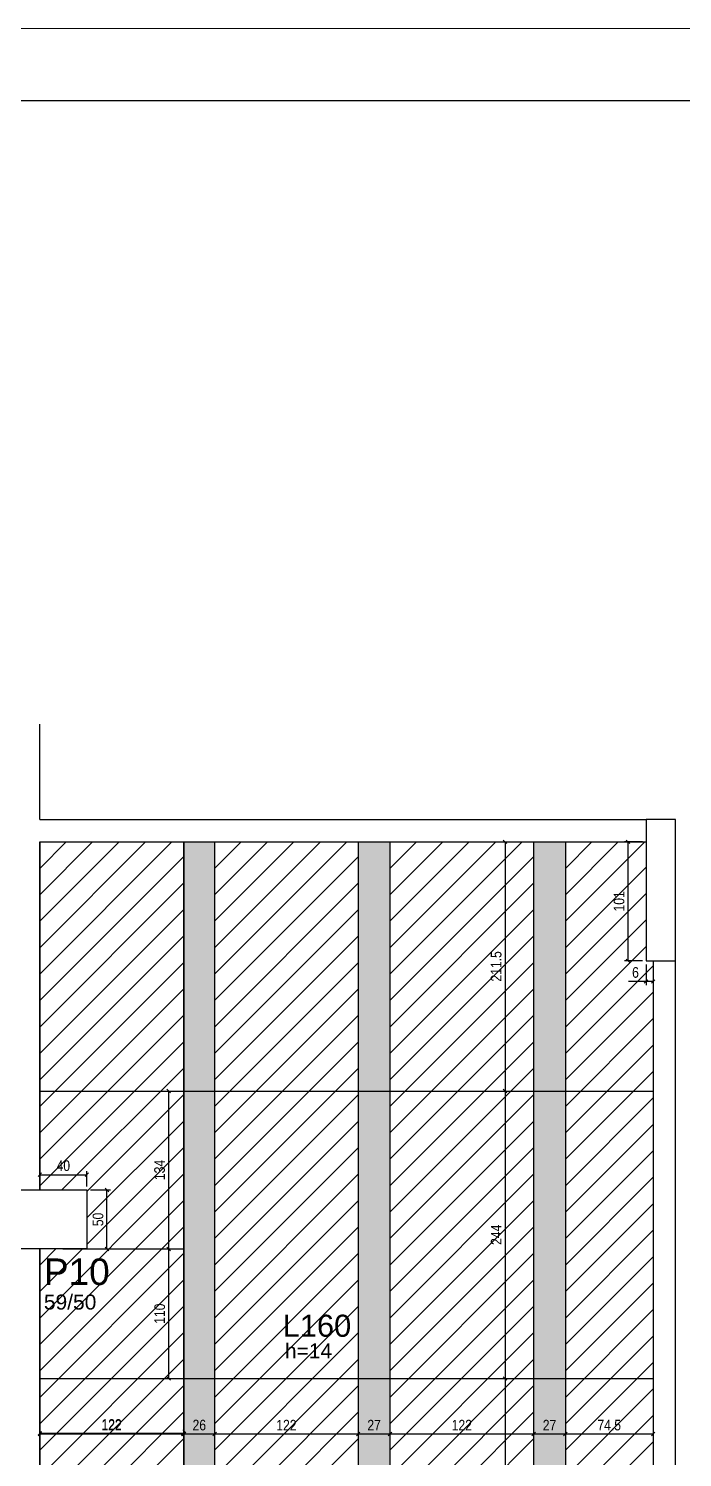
# Model space of a CAD drawing. Header units: millimetres. Extents: x 3165 to 9493, y 682 to 4304.
# Drawn here: x 7569 to 8124, y 3091 to 4304 of the extents above; entities that cross this region are included whole.
import ezdxf

# ---------------------------------------------------------------- set-up
doc = ezdxf.new("R2010")
doc.units = ezdxf.units.MM
for name, color, linetype in [('1', 3, 'Continuous'), ('213', 3, 'Continuous'), ('216', 3, 'Continuous'), ('220', 5, 'Continuous'), ('222', 6, 'Continuous'), ('226', 4, 'Continuous'), ('250', 1, 'Continuous'), ('COTA', 2, 'Continuous'), ('Painéis', 200, 'Continuous')]:
    doc.layers.add(name, color=color, linetype=linetype)
for name, color, linetype, lineweight in [('FOLHA', 255, 'Continuous', 5), ('Hachura', 251, 'Continuous', 9), ('REAPROVEITAMENTO', 251, 'Continuous', 9)]:
    doc.layers.add(name, color=color, linetype=linetype, lineweight=lineweight)
doc.styles.add('COTA TECNICA-50', font='techl___.ttf', dxfattribs={"height": 9})
doc.styles.get("Standard").update_dxf_attribs({"font": 'arial.ttf'})
doc.dimstyles.new('COTA PAINEL-50', dxfattribs={"dimtxt": 9, "dimasz": 3, "dimexe": 3, "dimexo": 3, "dimgap": 3, "dimtad": 1, "dimdec": 1, "dimzin": 12, "dimdsep": 46, "dimtxsty": 'COTA TECNICA-50', "dimblk1": 'OBLIQUE', "dimblk2": 'OBLIQUE', "dimsah": 1, "dimcen": 0.9, "dimclrd": 4, "dimclre": 4, "dimclrt": 240, "dimadec": 1, "dimazin": 3, "dimtfac": 1, "dimtdec": 1, "dimtmove": 0, "dimatfit": 3, "dimfxl": 1, "dimtolj": 1, "dimtzin": 12, "dimarcsym": 0})

# ---------------------------------------------------------------- blocks, each defined once
blk = doc.blocks.new('_Oblique')
at = {"color": 0, "linetype": 'ByBlock', "lineweight": -2}
blk.add_line((-0.5, -0.5), (0.5, 0.5), dxfattribs=at)
blk = doc.blocks.new('*D436')
at = {"layer": 'COTA', "color": 4, "lineweight": -2, "transparency": 16777216}
for p, q in [((8093.3, 3509.3), (8093.3, 3491.8)), ((8099.3, 3509.3), (8099.3, 3491.8)), ((8093.3, 3494.8), (8078.3, 3494.8)), ((8099.3, 3494.8), (8093.3, 3494.8))]:
    blk.add_line(p, q, dxfattribs=at)
at = {"layer": 'Defpoints', "color": 0, "transparency": 16777216}
for p in [(8093.3, 3512.3), (8099.3, 3512.3), (8093.3, 3494.8)]:
    blk.add_point(p, dxfattribs=at)
at = {"layer": 'COTA', "color": 4, "lineweight": -2, "transparency": 16777216, "xscale": 3, "yscale": 3, "zscale": 3, "rotation": 180}
blk.add_blockref('_Oblique', (8093.3, 3494.8), dxfattribs=at)
at = {"layer": 'COTA', "color": 4, "lineweight": -2, "transparency": 16777216, "xscale": 3, "yscale": 3, "zscale": 3}
blk.add_blockref('_Oblique', (8099.3, 3494.8), dxfattribs=at)
at = {"layer": 'COTA', "color": 240, "transparency": 16777216, "insert": (8084.3, 3502.4), "char_height": 9, "attachment_point": 5, "style": 'COTA TECNICA-50'}
blk.add_mtext('\\A1;6', dxfattribs=at)
blk = doc.blocks.new('*D437')
at = {"layer": 'COTA', "color": 4, "lineweight": -2, "transparency": 16777216}
for p, q in [((8090.3, 3613.3), (8075, 3613.3)), ((8078, 3512.3), (8078, 3613.3)), ((8090.3, 3512.3), (8075, 3512.3))]:
    blk.add_line(p, q, dxfattribs=at)
at = {"layer": 'Defpoints', "color": 0, "transparency": 16777216}
for p in [(8078, 3613.3), (8093.3, 3613.3), (8093.3, 3512.3)]:
    blk.add_point(p, dxfattribs=at)
at = {"layer": 'COTA', "color": 4, "lineweight": -2, "transparency": 16777216, "xscale": 3, "yscale": 3, "zscale": 3}
for p, rotation in [((8078, 3613.3), 90), ((8078, 3512.3), 270)]:
    blk.add_blockref('_Oblique', p, dxfattribs=dict(at, rotation=rotation))
at = {"layer": 'COTA', "color": 240, "transparency": 16777216, "insert": (8070.4, 3562.8), "char_height": 9, "attachment_point": 5, "rotation": 90, "style": 'COTA TECNICA-50'}
blk.add_mtext('\\A1;101', dxfattribs=at)
blk = doc.blocks.new('*D438')
at = {"layer": 'COTA', "color": 4, "lineweight": -2, "transparency": 16777216}
for p, q in [((7621.3, 3317.8), (7638.4, 3317.8)), ((7635.4, 3267.8), (7635.4, 3317.8)), ((7621.3, 3267.8), (7638.4, 3267.8))]:
    blk.add_line(p, q, dxfattribs=at)
at = {"layer": 'Defpoints', "color": 0, "transparency": 16777216}
for p in [(7618.3, 3317.8), (7635.4, 3317.8), (7618.3, 3267.8)]:
    blk.add_point(p, dxfattribs=at)
at = {"layer": 'COTA', "color": 4, "lineweight": -2, "transparency": 16777216, "xscale": 3, "yscale": 3, "zscale": 3}
for p, rotation in [((7635.4, 3317.8), 90), ((7635.4, 3267.8), 270)]:
    blk.add_blockref('_Oblique', p, dxfattribs=dict(at, rotation=rotation))
at = {"layer": 'COTA', "color": 240, "transparency": 16777216, "insert": (7627.8, 3292.8), "char_height": 9, "attachment_point": 5, "rotation": 90, "style": 'COTA TECNICA-50'}
blk.add_mtext('\\A1;50', dxfattribs=at)
blk = doc.blocks.new('*D439')
at = {"layer": 'COTA', "color": 4, "lineweight": -2, "transparency": 16777216}
for p, q in [((7578.3, 3320.8), (7578.3, 3333.8)), ((7578.3, 3330.8), (7618.3, 3330.8)), ((7618.3, 3320.8), (7618.3, 3333.8))]:
    blk.add_line(p, q, dxfattribs=at)
at = {"layer": 'Defpoints', "color": 0, "transparency": 16777216}
for p in [(7618.3, 3330.8), (7578.3, 3317.8), (7618.3, 3317.8)]:
    blk.add_point(p, dxfattribs=at)
at = {"layer": 'COTA', "color": 4, "lineweight": -2, "transparency": 16777216, "xscale": 3, "yscale": 3, "zscale": 3, "rotation": 180}
blk.add_blockref('_Oblique', (7578.3, 3330.8), dxfattribs=at)
at = {"layer": 'COTA', "color": 4, "lineweight": -2, "transparency": 16777216, "xscale": 3, "yscale": 3, "zscale": 3}
blk.add_blockref('_Oblique', (7618.3, 3330.8), dxfattribs=at)
at = {"layer": 'COTA', "color": 240, "transparency": 16777216, "insert": (7598.3, 3338.4), "char_height": 9, "attachment_point": 5, "style": 'COTA TECNICA-50'}
blk.add_mtext('\\A1;40', dxfattribs=at)
blk = doc.blocks.new('*D443')
at = {"layer": 'COTA', "color": 4, "lineweight": -2, "transparency": 16777216}
blk.add_line((8099.3, 3110.6), (8024.8, 3110.6), dxfattribs=at)
at = {"layer": 'Defpoints', "color": 0, "transparency": 16777216}
for p in [(8024.8, 3110.6), (8024.8, 3110.6), (8099.3, 3110.6)]:
    blk.add_point(p, dxfattribs=at)
at = {"layer": 'COTA', "color": 4, "lineweight": -2, "transparency": 16777216, "xscale": 3, "yscale": 3, "zscale": 3, "rotation": 180}
blk.add_blockref('_Oblique', (8024.8, 3110.6), dxfattribs=at)
at = {"layer": 'COTA', "color": 4, "lineweight": -2, "transparency": 16777216, "xscale": 3, "yscale": 3, "zscale": 3}
blk.add_blockref('_Oblique', (8099.3, 3110.6), dxfattribs=at)
at = {"layer": 'COTA', "color": 240, "transparency": 16777216, "insert": (8062, 3118.2), "char_height": 9, "attachment_point": 5, "style": 'COTA TECNICA-50'}
blk.add_mtext('\\A1;74.5', dxfattribs=at)
blk = doc.blocks.new('*D612')
at = {"layer": 'COTA', "color": 4, "lineweight": -2, "transparency": 16777216}
blk.add_line((8024.8, 3110.6), (7997.8, 3110.6), dxfattribs=at)
at = {"layer": 'Defpoints', "color": 0, "transparency": 16777216}
for p in [(7997.8, 3110.6), (7997.8, 3110.6), (8024.8, 3110.6)]:
    blk.add_point(p, dxfattribs=at)
at = {"layer": 'COTA', "color": 4, "lineweight": -2, "transparency": 16777216, "xscale": 3, "yscale": 3, "zscale": 3, "rotation": 180}
blk.add_blockref('_Oblique', (7997.8, 3110.6), dxfattribs=at)
at = {"layer": 'COTA', "color": 4, "lineweight": -2, "transparency": 16777216, "xscale": 3, "yscale": 3, "zscale": 3}
blk.add_blockref('_Oblique', (8024.8, 3110.6), dxfattribs=at)
at = {"layer": 'COTA', "color": 240, "transparency": 16777216, "insert": (8011.3, 3118.2), "char_height": 9, "attachment_point": 5, "style": 'COTA TECNICA-50'}
blk.add_mtext('\\A1;27', dxfattribs=at)
blk = doc.blocks.new('*D613')
at = {"layer": 'COTA', "color": 4, "lineweight": -2, "transparency": 16777216}
blk.add_line((7997.8, 3110.6), (7875.8, 3110.6), dxfattribs=at)
at = {"layer": 'Defpoints', "color": 0, "transparency": 16777216}
for p in [(7875.8, 3110.6), (7875.8, 3110.6), (7997.8, 3110.6)]:
    blk.add_point(p, dxfattribs=at)
at = {"layer": 'COTA', "color": 4, "lineweight": -2, "transparency": 16777216, "xscale": 3, "yscale": 3, "zscale": 3, "rotation": 180}
blk.add_blockref('_Oblique', (7875.8, 3110.6), dxfattribs=at)
at = {"layer": 'COTA', "color": 4, "lineweight": -2, "transparency": 16777216, "xscale": 3, "yscale": 3, "zscale": 3}
blk.add_blockref('_Oblique', (7997.8, 3110.6), dxfattribs=at)
at = {"layer": 'COTA', "color": 240, "transparency": 16777216, "insert": (7936.8, 3118.2), "char_height": 9, "attachment_point": 5, "style": 'COTA TECNICA-50'}
blk.add_mtext('\\A1;122', dxfattribs=at)
blk = doc.blocks.new('*D614')
at = {"layer": 'COTA', "color": 4, "lineweight": -2, "transparency": 16777216}
blk.add_line((7875.8, 3110.6), (7848.8, 3110.6), dxfattribs=at)
at = {"layer": 'Defpoints', "color": 0, "transparency": 16777216}
for p in [(7848.8, 3110.6), (7848.8, 3110.6), (7875.8, 3110.6)]:
    blk.add_point(p, dxfattribs=at)
at = {"layer": 'COTA', "color": 4, "lineweight": -2, "transparency": 16777216, "xscale": 3, "yscale": 3, "zscale": 3, "rotation": 180}
blk.add_blockref('_Oblique', (7848.8, 3110.6), dxfattribs=at)
at = {"layer": 'COTA', "color": 4, "lineweight": -2, "transparency": 16777216, "xscale": 3, "yscale": 3, "zscale": 3}
blk.add_blockref('_Oblique', (7875.8, 3110.6), dxfattribs=at)
at = {"layer": 'COTA', "color": 240, "transparency": 16777216, "insert": (7862.3, 3118.2), "char_height": 9, "attachment_point": 5, "style": 'COTA TECNICA-50'}
blk.add_mtext('\\A1;27', dxfattribs=at)
blk = doc.blocks.new('*D615')
at = {"layer": 'COTA', "color": 4, "lineweight": -2, "transparency": 16777216}
blk.add_line((7848.8, 3110.6), (7726.8, 3110.6), dxfattribs=at)
at = {"layer": 'Defpoints', "color": 0, "transparency": 16777216}
for p in [(7726.8, 3110.6), (7726.8, 3110.6), (7848.8, 3110.6)]:
    blk.add_point(p, dxfattribs=at)
at = {"layer": 'COTA', "color": 4, "lineweight": -2, "transparency": 16777216, "xscale": 3, "yscale": 3, "zscale": 3, "rotation": 180}
blk.add_blockref('_Oblique', (7726.8, 3110.6), dxfattribs=at)
at = {"layer": 'COTA', "color": 4, "lineweight": -2, "transparency": 16777216, "xscale": 3, "yscale": 3, "zscale": 3}
blk.add_blockref('_Oblique', (7848.8, 3110.6), dxfattribs=at)
at = {"layer": 'COTA', "color": 240, "transparency": 16777216, "insert": (7787.8, 3118.2), "char_height": 9, "attachment_point": 5, "style": 'COTA TECNICA-50'}
blk.add_mtext('\\A1;122', dxfattribs=at)
blk = doc.blocks.new('*D616')
at = {"layer": 'COTA', "color": 4, "lineweight": -2, "transparency": 16777216}
blk.add_line((7726.8, 3110.6), (7700.8, 3110.6), dxfattribs=at)
at = {"layer": 'Defpoints', "color": 0, "transparency": 16777216}
for p in [(7700.8, 3110.6), (7700.8, 3110.6), (7726.8, 3110.6)]:
    blk.add_point(p, dxfattribs=at)
at = {"layer": 'COTA', "color": 4, "lineweight": -2, "transparency": 16777216, "xscale": 3, "yscale": 3, "zscale": 3, "rotation": 180}
blk.add_blockref('_Oblique', (7700.8, 3110.6), dxfattribs=at)
at = {"layer": 'COTA', "color": 4, "lineweight": -2, "transparency": 16777216, "xscale": 3, "yscale": 3, "zscale": 3}
blk.add_blockref('_Oblique', (7726.8, 3110.6), dxfattribs=at)
at = {"layer": 'COTA', "color": 240, "transparency": 16777216, "insert": (7713.8, 3118.2), "char_height": 9, "attachment_point": 5, "style": 'COTA TECNICA-50'}
blk.add_mtext('\\A1;26', dxfattribs=at)
blk = doc.blocks.new('*D617')
at = {"layer": 'COTA', "color": 4, "lineweight": -2, "transparency": 16777216}
for p, q in [((7700.3, 3110.6), (7578.3, 3110.6)), ((7578.3, 3108.3), (7578.3, 3107.6))]:
    blk.add_line(p, q, dxfattribs=at)
at = {"layer": 'Defpoints', "color": 0, "transparency": 16777216}
for p in [(7578.3, 3111.3), (7578.3, 3110.6), (7700.3, 3110.6)]:
    blk.add_point(p, dxfattribs=at)
at = {"layer": 'COTA', "color": 4, "lineweight": -2, "transparency": 16777216, "xscale": 3, "yscale": 3, "zscale": 3, "rotation": 180}
blk.add_blockref('_Oblique', (7578.3, 3110.6), dxfattribs=at)
at = {"layer": 'COTA', "color": 4, "lineweight": -2, "transparency": 16777216, "xscale": 3, "yscale": 3, "zscale": 3}
blk.add_blockref('_Oblique', (7700.3, 3110.6), dxfattribs=at)
at = {"layer": 'COTA', "color": 240, "transparency": 16777216, "insert": (7639.3, 3118.2), "char_height": 9, "attachment_point": 5, "style": 'COTA TECNICA-50'}
blk.add_mtext('\\A1;122', dxfattribs=at)
blk = doc.blocks.new('*D618')
at = {"layer": 'COTA', "color": 4, "lineweight": -2, "transparency": 16777216}
for p, q in [((7578.3, 3111.3), (7700.3, 3111.3)), ((7700.3, 3113.6), (7700.3, 3114.3))]:
    blk.add_line(p, q, dxfattribs=at)
at = {"layer": 'Defpoints', "color": 0, "transparency": 16777216}
for p in [(7578.3, 3111.3), (7700.3, 3111.3), (7700.3, 3110.6)]:
    blk.add_point(p, dxfattribs=at)
at = {"layer": 'COTA', "color": 4, "lineweight": -2, "transparency": 16777216, "xscale": 3, "yscale": 3, "zscale": 3, "rotation": 180}
blk.add_blockref('_Oblique', (7578.3, 3111.3), dxfattribs=at)
at = {"layer": 'COTA', "color": 4, "lineweight": -2, "transparency": 16777216, "xscale": 3, "yscale": 3, "zscale": 3}
blk.add_blockref('_Oblique', (7700.3, 3111.3), dxfattribs=at)
at = {"layer": 'COTA', "color": 240, "transparency": 16777216, "insert": (7639.3, 3118.8), "char_height": 9, "attachment_point": 5, "style": 'COTA TECNICA-50'}
blk.add_mtext('\\A1;122', dxfattribs=at)
blk = doc.blocks.new('*D444')
at = {"layer": 'COTA', "color": 4, "lineweight": -2, "transparency": 16777216}
blk.add_line((7973.5, 3613.3), (7973.5, 3401.8), dxfattribs=at)
at = {"layer": 'Defpoints', "color": 0, "transparency": 16777216}
for p in [(7973.5, 3613.3), (7973.5, 3401.8), (7973.5, 3401.8)]:
    blk.add_point(p, dxfattribs=at)
at = {"layer": 'COTA', "color": 4, "lineweight": -2, "transparency": 16777216, "xscale": 3, "yscale": 3, "zscale": 3}
for p, rotation in [((7973.5, 3613.3), 90), ((7973.5, 3401.8), 270)]:
    blk.add_blockref('_Oblique', p, dxfattribs=dict(at, rotation=rotation))
at = {"layer": 'COTA', "color": 240, "transparency": 16777216, "insert": (7966, 3507.6), "char_height": 9, "attachment_point": 5, "rotation": 90, "style": 'COTA TECNICA-50'}
blk.add_mtext('\\A1;211.5', dxfattribs=at)
blk = doc.blocks.new('*D445')
at = {"layer": 'COTA', "color": 4, "lineweight": -2, "transparency": 16777216}
blk.add_line((7973.5, 3401.8), (7973.5, 3157.8), dxfattribs=at)
at = {"layer": 'Defpoints', "color": 0, "transparency": 16777216}
for p in [(7973.5, 3401.8), (7973.5, 3157.8), (7973.5, 3157.8)]:
    blk.add_point(p, dxfattribs=at)
at = {"layer": 'COTA', "color": 4, "lineweight": -2, "transparency": 16777216, "xscale": 3, "yscale": 3, "zscale": 3}
for p, rotation in [((7973.5, 3401.8), 90), ((7973.5, 3157.8), 270)]:
    blk.add_blockref('_Oblique', p, dxfattribs=dict(at, rotation=rotation))
at = {"layer": 'COTA', "color": 240, "transparency": 16777216, "insert": (7966, 3279.8), "char_height": 9, "attachment_point": 5, "rotation": 90, "style": 'COTA TECNICA-50'}
blk.add_mtext('\\A1;244', dxfattribs=at)
blk = doc.blocks.new('*D446')
at = {"layer": 'COTA', "color": 4, "lineweight": -2, "transparency": 16777216}
blk.add_line((7973.5, 3157.8), (7973.5, 2913.8), dxfattribs=at)
at = {"layer": 'Defpoints', "color": 0, "transparency": 16777216}
for p in [(7973.5, 3157.8), (7973.5, 2913.8), (7973.5, 2913.8)]:
    blk.add_point(p, dxfattribs=at)
at = {"layer": 'COTA', "color": 4, "lineweight": -2, "transparency": 16777216, "xscale": 3, "yscale": 3, "zscale": 3}
for p, rotation in [((7973.5, 3157.8), 90), ((7973.5, 2913.8), 270)]:
    blk.add_blockref('_Oblique', p, dxfattribs=dict(at, rotation=rotation))
at = {"layer": 'COTA', "color": 240, "transparency": 16777216, "insert": (7966, 3035.8), "char_height": 9, "attachment_point": 5, "rotation": 90, "style": 'COTA TECNICA-50'}
blk.add_mtext('\\A1;244', dxfattribs=at)
blk = doc.blocks.new('*D449')
at = {"layer": 'COTA', "color": 4, "lineweight": -2, "transparency": 16777216}
blk.add_line((7687.8, 3157.8), (7687.8, 3267.8), dxfattribs=at)
at = {"layer": 'Defpoints', "color": 0, "transparency": 16777216}
for p in [(7687.8, 3267.8), (7687.8, 3267.8), (7687.8, 3157.8)]:
    blk.add_point(p, dxfattribs=at)
at = {"layer": 'COTA', "color": 4, "lineweight": -2, "transparency": 16777216, "xscale": 3, "yscale": 3, "zscale": 3}
for p, rotation in [((7687.8, 3267.8), 90), ((7687.8, 3157.8), 270)]:
    blk.add_blockref('_Oblique', p, dxfattribs=dict(at, rotation=rotation))
at = {"layer": 'COTA', "color": 240, "transparency": 16777216, "insert": (7680.2, 3212.8), "char_height": 9, "attachment_point": 5, "rotation": 90, "style": 'COTA TECNICA-50'}
blk.add_mtext('\\A1;110', dxfattribs=at)
blk = doc.blocks.new('*D450')
at = {"layer": 'COTA', "color": 4, "lineweight": -2, "transparency": 16777216}
blk.add_line((7687.8, 3267.8), (7687.8, 3401.8), dxfattribs=at)
at = {"layer": 'Defpoints', "color": 0, "transparency": 16777216}
for p in [(7687.8, 3401.8), (7687.8, 3401.8), (7687.8, 3267.8)]:
    blk.add_point(p, dxfattribs=at)
at = {"layer": 'COTA', "color": 4, "lineweight": -2, "transparency": 16777216, "xscale": 3, "yscale": 3, "zscale": 3}
for p, rotation in [((7687.8, 3401.8), 90), ((7687.8, 3267.8), 270)]:
    blk.add_blockref('_Oblique', p, dxfattribs=dict(at, rotation=rotation))
at = {"layer": 'COTA', "color": 240, "transparency": 16777216, "insert": (7680.1, 3334.8), "char_height": 9, "attachment_point": 5, "rotation": 90, "style": 'COTA TECNICA-50'}
blk.add_mtext('\\A1;134', dxfattribs=at)

msp = doc.modelspace()

# ---------------------------------------------------------------- hatches: boundary and pattern name
at = {"layer": 'Hachura', "linetype": 'ByBlock'}
h = msp.add_hatch(color=256, dxfattribs=at)
h.dxf.hatch_style = 1
h.paths.add_polyline_path([(7700.78, 2669.8), (7726.78, 2669.8), (7726.78, 3613.3), (7700.78, 3613.3)])
h = msp.add_hatch(color=256, dxfattribs=at)
h.dxf.hatch_style = 1
h.paths.add_polyline_path([(7848.78, 2669.8), (7875.78, 2669.8), (7875.78, 3613.3), (7848.78, 3613.3)])
h = msp.add_hatch(color=256, dxfattribs=at)
h.dxf.hatch_style = 1
h.paths.add_polyline_path([(7997.78, 2669.8), (8024.78, 2669.8), (8024.78, 3613.3), (7997.78, 3613.3)])
at = {"layer": 'REAPROVEITAMENTO', "linetype": 'ByBlock'}
h = msp.add_hatch(dxfattribs=at)
h.set_pattern_fill('ANSI31', color=256, scale=5, style=2)
h.set_pattern_definition([(45, (1162.367, 1440.515), (-11.22532, 11.22532), [])])
h.paths.add_polyline_path([(7578.28, 3317.8), (7618.28, 3317.8), (7618.28, 3267.8), (7578.28, 3267.8), (7578.28, 2672.3), (7582.28, 2672.3), (7582.28, 2669.3), (7700.28, 2669.3), (7700.28, 3613.3), (7578.28, 3613.3)])
h = msp.add_hatch(dxfattribs=at)
h.set_pattern_fill('ANSI31', color=256, scale=5, style=2)
h.set_pattern_definition([(45, (1310.866, 1440.515), (-11.22532, 11.22532), [])])
h.paths.add_polyline_path([(7848.78, 2669.3), (7848.78, 3613.3), (7726.78, 3613.3), (7726.78, 2669.3)])
h = msp.add_hatch(dxfattribs=at)
h.set_pattern_fill('ANSI31', color=256, scale=5, style=2)
h.set_pattern_definition([(45, (1459.866, 1440.515), (-11.22532, 11.22532), [])])
h.paths.add_polyline_path([(7997.78, 2669.3), (7997.78, 3613.3), (7875.78, 3613.3), (7875.78, 2669.3)])
h = msp.add_hatch(dxfattribs=at)
h.set_pattern_fill('ANSI31', color=256, scale=5, style=2)
h.set_pattern_definition([(45, (1608.866, 1440.515), (-11.22532, 11.22532), [])])
h.paths.add_polyline_path([(8099.28, 2865.3), (8093.28, 2865.3), (8093.28, 2980.3), (8099.28, 2980.3), (8099.28, 3512.31), (8093.28, 3512.31), (8093.28, 3613.3), (8024.78, 3613.3), (8024.78, 2669.8), (8099.28, 2669.8)])

# ---------------------------------------------------------------- linework, layer by layer
at = {"color": 30}
msp.add_line((3317.8, 4242.66), (9432.48, 4242.66), dxfattribs=at)
at = {"layer": '1'}
for p, q in [((7578.28, 3632.3), (7578.28, 3713.27)), ((7578.28, 3632.3), (7866.12, 3632.3)), ((7861.74, 3632.3), (8093.28, 3632.3)), ((7578.28, 3613.3), (8093.28, 3613.3)), ((7578.28, 3317.8), (7578.28, 3613.3)), ((7578.28, 2672.3), (7578.28, 3267.8))]:
    msp.add_line(p, q, dxfattribs=at)
for points in [[(8099.28, 3512.31), (8099.28, 2980.3)], [(8118.28, 2980.3), (8118.28, 3512.31)]]:
    msp.add_lwpolyline(points, dxfattribs=at)
at = {"layer": '222'}
for points in [[(8093.28, 3512.31), (8118.28, 3512.31), (8118.28, 3632.31), (8093.28, 3632.31), (8093.28, 3512.31)], [(7559.28, 3267.8), (7559.28, 3317.8), (7618.28, 3317.8), (7618.28, 3267.8), (7559.28, 3267.8)]]:
    msp.add_lwpolyline(points, dxfattribs=at)
at = {"layer": '250'}
msp.add_line((7578.28, 3662.47), (7578.28, 3662.58), dxfattribs=at)
at = {"layer": 'FOLHA'}
msp.add_line((3165.39, 4303.63), (9493.44, 4303.63), dxfattribs=at)
at = {"layer": 'Painéis'}
for p, q in [((7578.28, 3613.3), (7578.28, 3317.8)), ((7700.28, 3613.3), (7700.28, 2669.8)), ((7700.78, 3613.3), (7700.78, 2669.8)), ((7726.78, 3613.3), (7726.78, 2669.8)), ((7848.78, 3613.3), (7848.78, 2669.8)), ((7875.78, 3613.3), (7875.78, 2669.8)), ((7997.78, 3613.3), (7997.78, 2669.8)), ((8024.78, 3613.3), (8024.78, 2669.8)), ((7578.28, 3401.8), (8099.28, 3401.8)), ((7578.28, 3267.8), (7578.28, 2672.3)), ((7597.78, 3267.8), (7700.28, 3267.8)), ((7578.28, 3157.8), (8099.28, 3157.8))]:
    msp.add_line(p, q, dxfattribs=at)

# ---------------------------------------------------------------- texts
at = {"layer": '213'}
msp.add_text('59/50', height=12.75, dxfattribs=at).set_placement((7581.79, 3216.31))
at = {"layer": '216'}
msp.add_text('h=14', height=12.75, dxfattribs=at).set_placement((7786.53, 3174.87))
at = {"layer": '220'}
msp.add_text('P10', height=22.5, dxfattribs=at).set_placement((7581.79, 3237.17))
at = {"layer": '226'}
msp.add_text('L160', height=18.75, dxfattribs=at).set_placement((7784.6, 3193.2))

# ---------------------------------------------------------------- dimensions: what is measured, and where the dimension line sits
at = {"layer": 'COTA'}
for base, p1, p2, picture, middle in [((7973.55, 3401.8), (7973.55, 3613.3), (7973.55, 3401.8), '*D444', (7965.95, 3507.55)), ((8078.01, 3613.3), (8093.28, 3512.31), (8093.28, 3613.3), '*D437', (8070.41, 3562.81)), ((7687.8, 3401.8), (7687.8, 3267.8), (7687.8, 3401.8), '*D450', (7680.1, 3334.8)), ((7973.55, 3157.8), (7973.55, 3401.8), (7973.55, 3157.8), '*D445', (7965.98, 3279.8)), ((7635.37, 3317.8), (7618.28, 3267.8), (7618.28, 3317.8), '*D438', (7627.77, 3292.8)), ((7687.8, 3267.8), (7687.8, 3157.8), (7687.8, 3267.8), '*D449', (7680.21, 3212.8)), ((7973.55, 2913.8), (7973.55, 3157.8), (7973.55, 2913.8), '*D446', (7965.98, 3035.8))]:
    dim = msp.add_linear_dim(base=base, p1=p1, p2=p2, angle=90, dimstyle='COTA PAINEL-50', dxfattribs=at)
    dim.commit()
    dim.dimension.update_dxf_attribs({"geometry": picture, "text_midpoint": middle})
for base, p1, p2, picture, middle in [((8093.28, 3494.78), (8099.28, 3512.31), (8093.28, 3512.31), '*D436', (8084.28, 3502.37)), ((8024.78, 3110.63), (8099.28, 3110.63), (8024.78, 3110.63), '*D443', (8062.03, 3118.23))]:
    dim = msp.add_linear_dim(base=base, p1=p1, p2=p2, dimstyle='COTA PAINEL-50', dxfattribs=at)
    dim.commit()
    dim.dimension.update_dxf_attribs({"geometry": picture, "text_midpoint": middle})
dim = msp.add_linear_dim(base=(7618.28, 3330.82), p1=(7578.28, 3317.8), p2=(7618.28, 3317.8), dimstyle='COTA PAINEL-50', dxfattribs=at)
dim.commit()
dim.dimension.update_dxf_attribs({"geometry": '*D439', "text_midpoint": (7598.28, 3330.82), "dimtype": 160})
for base, p1, p2, picture, middle in [((7700.28, 3111.29), (7578.28, 3111.29), (7700.28, 3110.63), '*D618', (7639.28, 3118.84)), ((7578.28, 3110.63), (7700.28, 3110.63), (7578.28, 3111.29), '*D617', (7639.28, 3118.18)), ((7700.78, 3110.63), (7726.78, 3110.63), (7700.78, 3110.63), '*D616', (7713.78, 3118.22)), ((7726.78, 3110.63), (7848.78, 3110.63), (7726.78, 3110.63), '*D615', (7787.78, 3118.18)), ((7848.78, 3110.63), (7875.78, 3110.63), (7848.78, 3110.63), '*D614', (7862.28, 3118.2)), ((7875.78, 3110.63), (7997.78, 3110.63), (7875.78, 3110.63), '*D613', (7936.78, 3118.18)), ((7997.78, 3110.63), (8024.78, 3110.63), (7997.78, 3110.63), '*D612', (8011.28, 3118.2))]:
    dim = msp.add_linear_dim(base=base, p1=p1, p2=p2, dimstyle='COTA PAINEL-50', override={"dimtmove": 1}, dxfattribs=at)
    dim.commit()
    dim.dimension.update_dxf_attribs({"geometry": picture, "text_midpoint": middle})

doc.saveas('drawing.dxf')
